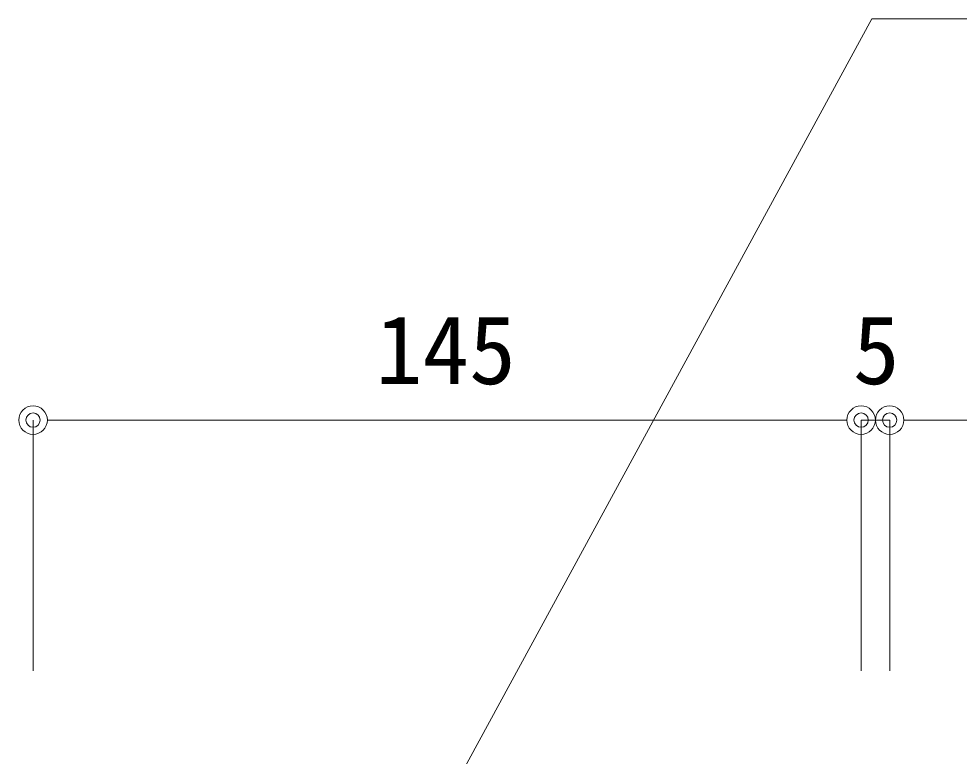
# Model space of a CAD drawing. Units: millimetres on the paper. Extents: x -401 to 401, y -279 to 279.
# Drawn here: x -299 to -266.07, y 171.77 to 197.61 of the extents above; entities that cross this region are included whole.
import ezdxf
from ezdxf.enums import TextEntityAlignment as Align

# ---------------------------------------------------------------- set-up
doc = ezdxf.new("R2010")
doc.units = ezdxf.units.MM
for name, color, linetype, lineweight in [('0-3_0-A11-寸法_詳細', 5, 'Continuous', 9), ('0-4_0', 7, 'Continuous', 9), ('0-6_A-B03-文字_書込_小', 7, 'Continuous', 9)]:
    doc.layers.add(name, color=color, linetype=linetype, lineweight=lineweight)
doc.styles.add('ＭＳ ゴシック', font='')
doc.styles.get('ＭＳ ゴシック').set_extended_font_data('MS Gothic')

# ---------------------------------------------------------------- blocks, each defined once
blk = doc.blocks.new('_Dot')
at = {"layer": '0-4_0'}
blk.add_line((-0.5, 0), (-1, 0), dxfattribs=at)
for radius in [0.5, 0.25]:
    blk.add_circle((0, 0), radius, dxfattribs=at)

msp = doc.modelspace()

# ---------------------------------------------------------------- linework, layer by layer
at = {"layer": '0-3_0-A11-寸法_詳細'}
for p, q in [((-298.501, 174.768), (-298.501, 183.55)), ((-270.501, 183.55), (-297.501, 183.55)), ((-270.501, 183.55), (-271.501, 183.55)), ((-269.501, 174.768), (-269.501, 183.55)), ((-269.501, 174.768), (-269.501, 183.55)), ((-268.501, 183.55), (-269.501, 183.55)), ((-268.501, 174.768), (-268.501, 183.55)), ((-268.501, 174.768), (-268.501, 183.55)), ((-267.501, 183.55), (-266.501, 183.55)), ((-240.501, 183.55), (-267.501, 183.55))]:
    msp.add_line(p, q, dxfattribs=at)
at = {"layer": '0-6_A-B03-文字_書込_小'}
msp.add_lwpolyline([(-287.587, 163.654), (-269.12, 197.61), (-231.893, 197.61)], dxfattribs=at)

# ---------------------------------------------------------------- block references
at = {"layer": '0-3_0-A11-寸法_詳細', "rotation": 180}
for p in [(-298.501, 183.55), (-268.501, 183.55), (-268.501, 183.55)]:
    msp.add_blockref('_Dot', p, dxfattribs=at)
at = {"layer": '0-3_0-A11-寸法_詳細'}
msp.add_blockref('_Dot', (-269.501, 183.55), dxfattribs=at)
msp.add_blockref('_Dot', (-269.501, 183.55), dxfattribs=at)

# ---------------------------------------------------------------- texts
at = {"layer": '0-3_0-A11-寸法_詳細', "style": 'ＭＳ ゴシック'}
for s, p in [('145', (-286.502, 184.088)), ('5', (-269.788, 184.088))]:
    msp.add_text(s, height=2.405, dxfattribs=at).set_placement(p, align=Align.BOTTOM_LEFT)

doc.saveas('drawing.dxf')
